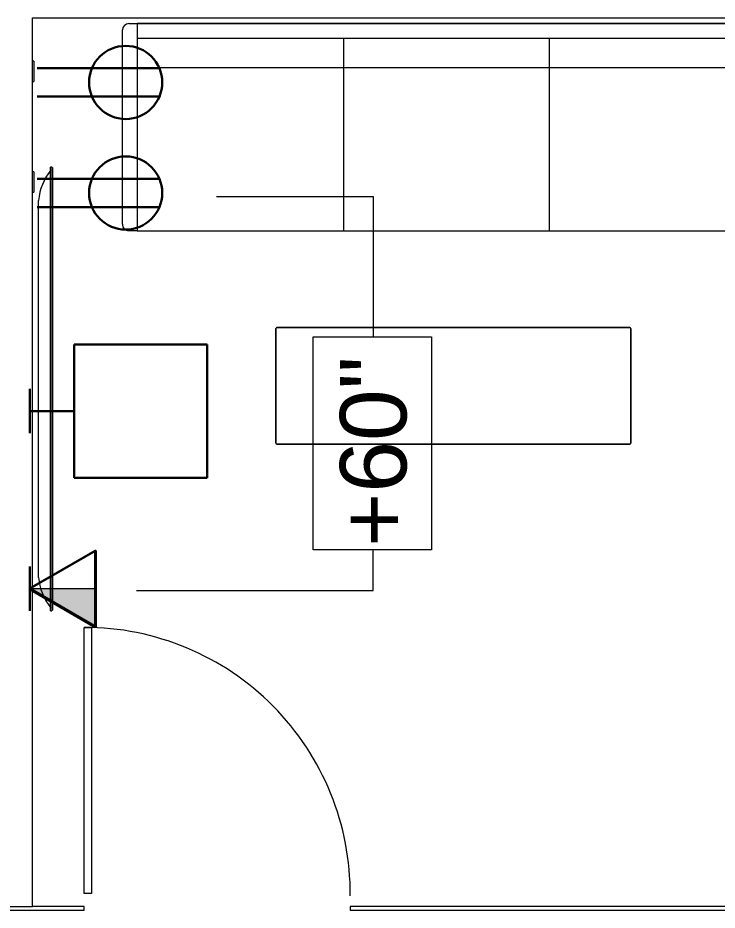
# Model space of a CAD drawing. Header units: inches. Extents: x 4757 to 6765, y 9919 to 10946.
# Drawn here: x 6111.1 to 6205.7, y 10503.8 to 10624.5 of the extents above; entities that cross this region are included whole.
import ezdxf

# ---------------------------------------------------------------- set-up
doc = ezdxf.new("R2010")
doc.units = ezdxf.units.IN
doc.header["$MEASUREMENT"] = 0
for name, color, linetype, lineweight in [('A-ANNO-NOTE', 7, 'Continuous', 9), ('A-DOOR', 31, 'Continuous', 13), ('A-WALL', 113, 'Continuous', 13), ('E-ELEC-FIXT', 91, 'Continuous', 9), ('G-ANNO-TEXT', 231, 'Continuous', 9), ('I-FURN', 30, 'Continuous', 9), ('I-WALL', 2, 'Continuous', 9), ('Q-SPCQ', 91, 'Continuous', 9)]:
    doc.layers.add(name, color=color, linetype=linetype, lineweight=lineweight)
doc.styles.add('Swis721 Lt BT_1', font='swissl.ttf', dxfattribs={"height": 9})

# ---------------------------------------------------------------- blocks, each defined once
blk = doc.blocks.new('Door - Glass Single - Patch - Short Handle-7125740-Level XX  POWER _ SIGNAL')
at = {"layer": 'A-DOOR', "lineweight": 20}
for p, q in [((17, -2), (18, -2)), ((17, -38), (17, -2)), ((18, -2), (18, -38)), ((18, -38), (17, -38))]:
    blk.add_line(p, q, dxfattribs=at)
at = {"layer": 'A-DOOR', "lineweight": 9}
blk.add_arc((18, -2), 36, 179.5, 270, dxfattribs=at)
blk = doc.blocks.new('HermanMiller_Collection_Tuxedo_Sofa - Arms Quilted-7925960-Level XX  POWER _ SIGNAL')
at = {"layer": 'I-FURN'}
for p, q in [((-43.15, 14.01), (-42.01, 14.01)), ((42.01, 14.01), (-42.01, 14.01)), ((-42.01, 14.01), (-42.01, -14.01)), ((-42.01, -14.01), (-42.01, 14.01)), ((-13.77, 14.01), (-13.77, -12.01)), ((14.08, 14.01), (14.08, -12.01)), ((42.01, 14.01), (43.15, 14.01)), ((42.01, -14.01), (42.01, 14.01)), ((42.01, -14.01), (42.01, 14.01)), ((-44.01, -13.14), (-44.01, 13.14)), ((44.01, 13.14), (44.01, -13.14)), ((42.01, -8.06), (-42.01, -8.06)), ((42.01, -12.01), (-42.01, -12.01)), ((-42.01, -14.01), (-43.15, -14.01)), ((42.01, -14.01), (-42.01, -14.01)), ((-42.01, -14.01), (42.01, -14.01)), ((43.15, -14.01), (42.01, -14.01))]:
    blk.add_line(p, q, dxfattribs=at)
for centre, start, end in [((-43.15, 13.14), 90, 180), ((43.15, 13.14), 360, 90), ((-43.15, -13.14), 180, 270), ((43.15, -13.14), 270, 360)]:
    blk.add_arc(centre, 0.865, start, end, dxfattribs=at)
blk = doc.blocks.new('DAVIS-Span-Table - Type_Catalog_Family-8140045-Level XX  POWER _ SIGNAL')
at = {"layer": 'I-FURN'}
for p, q in [((-24, 7.75), (-24, -7.75)), ((-24, -7.75), (-24, 7.75)), ((23.88, 7.87), (-23.88, 7.87)), ((-23.88, 7.87), (23.88, 7.87)), ((24, 7.75), (24, -7.76)), ((24, -7.75), (24, 7.75)), ((23.88, -7.88), (-23.88, -7.88)), ((-23.88, -7.88), (23.88, -7.88))]:
    blk.add_line(p, q, dxfattribs=at)
for centre, radius, start, end in [((-23.88, 7.75), 0.122, 90, 180), ((-23.88, 7.75), 0.123, 90, 180), ((23.88, 7.75), 0.121, 0, 90), ((23.88, 7.75), 0.123, 0, 90), ((-23.88, -7.75), 0.123, 180, 270), ((-23.88, -7.75), 0.121, 180, 270), ((23.88, -7.75), 0.121, 270, 0), ((23.88, -7.76), 0.117, 270, 0)]:
    blk.add_arc(centre, radius, start, end, dxfattribs=at)
blk = doc.blocks.new('A-Flat_Screen_TV - OLED 65B6P 65_-4747238-Level XX  POWER _ SIGNAL')
at = {"layer": 'Q-SPCQ'}
for p, q in [((-25.5, 1.81), (25.5, 1.81)), ((-30, 0.19), (30, 0.19)), ((-30, 0.19), (-30, 0)), ((30, 0), (-30, 0)), ((-29.94, 0), (-29.94, -0.06)), ((29.94, -0.06), (29.94, 0)), ((30, 0), (30, 0.19)), ((29.94, -0.06), (-29.94, -0.06))]:
    blk.add_line(p, q, dxfattribs=at)
for centre, start, end in [((-24.9, -5.58), 94.6372, 128.9656), ((24.9, -5.58), 51.0344, 85.3628)]:
    blk.add_arc(centre, 7.41, start, end, dxfattribs=at)
blk = doc.blocks.new('PS - Power Device _Wall Base_ - Duplex-4862727-Level XX  POWER _ SIGNAL')
at = {"layer": 'E-ELEC-FIXT'}
for p, q in [((6513.48, 10272.41), (6513.48, 10275.16)), ((6513.67, 10275.16), (6513.48, 10275.16)), ((6513.48, 10272.41), (6513.67, 10272.41))]:
    blk.add_line(p, q, dxfattribs=at)

msp = doc.modelspace()

# ---------------------------------------------------------------- hatches: boundary and pattern name
at = {"layer": 'A-ANNO-NOTE'}
msp.add_hatch(color=256, dxfattribs=at).paths.add_polyline_path([(6121.52, 10542.09), (6121.52, 10547.25), (6112.59, 10547.25)], flags=0)

# ---------------------------------------------------------------- linework, layer by layer
at = {"layer": 'A-ANNO-NOTE', "lineweight": 30}
for p, q in [((6113.67, 10617.66), (6130.2, 10617.66)), ((6113.67, 10617.66), (6130.2, 10617.66)), ((6113.67, 10613.83), (6130.2, 10613.83)), ((6113.67, 10602.71), (6130.2, 10602.71)), ((6113.67, 10602.71), (6130.2, 10602.71)), ((6113.67, 10598.88), (6130.2, 10598.88)), ((6118.66, 10580.29), (6118.66, 10562.29)), ((6136.66, 10580.29), (6118.66, 10580.29)), ((6136.66, 10562.29), (6136.66, 10580.29)), ((6112.66, 10568.29), (6112.66, 10574.29)), ((6112.66, 10571.29), (6118.66, 10571.29)), ((6118.66, 10562.29), (6136.66, 10562.29)), ((6112.59, 10547.25), (6121.52, 10552.41)), ((6112.66, 10547.29), (6121.59, 10552.45)), ((6121.52, 10552.41), (6121.52, 10542.09)), ((6121.59, 10552.45), (6121.59, 10542.13)), ((6112.66, 10544.29), (6112.66, 10550.29)), ((6112.59, 10547.25), (6121.52, 10542.09)), ((6112.66, 10547.29), (6121.59, 10542.13))]:
    msp.add_line(p, q, dxfattribs=at)
at = {"layer": 'A-ANNO-NOTE'}
for p, q in [((6112.59, 10547.25), (6121.52, 10542.09)), ((6121.52, 10547.25), (6112.59, 10547.25)), ((6121.52, 10542.09), (6121.52, 10547.25))]:
    msp.add_line(p, q, dxfattribs=at)
at = {"layer": 'A-ANNO-NOTE', "lineweight": 30}
for centre in [(6125.64, 10615.75), (6125.64, 10600.8)]:
    msp.add_circle(centre, 4.95, dxfattribs=at)
at = {"layer": 'A-WALL'}
msp.add_line((6109.52, 10504.29), (6113.02, 10504.29), dxfattribs=at)
at = {"layer": 'G-ANNO-TEXT', "color": 250, "lineweight": 13}
for p, q in [((6137.95, 10600.33), (6159.14, 10600.33)), ((6159.14, 10600.33), (6159.14, 10581.33)), ((6159.14, 10547.04), (6159.14, 10552.55)), ((6127.1, 10547.04), (6159.14, 10547.04))]:
    msp.add_line(p, q, dxfattribs=at)
at = {"layer": 'G-ANNO-TEXT', "color": 250, "lineweight": 13, "flags": 128}
msp.add_lwpolyline([(6151.01, 10552.55), (6151.01, 10581.33), (6167.03, 10581.33), (6167.03, 10552.55)], close=True, dxfattribs=at)
at = {"layer": 'I-WALL', "lineweight": 13}
for p, q in [((6113.02, 10624.49), (6223.45, 10624.49)), ((6113.02, 10504.29), (6113.02, 10624.49)), ((6105.27, 10503.79), (6120.03, 10503.79)), ((6120.03, 10504.29), (6113.02, 10504.29)), ((6120.03, 10503.79), (6120.03, 10504.29)), ((6245.48, 10504.29), (6156.03, 10504.29)), ((6156.03, 10504.29), (6156.03, 10503.79)), ((6156.03, 10503.79), (6425.48, 10503.79))]:
    msp.add_line(p, q, dxfattribs=at)

# ---------------------------------------------------------------- block references
at = {"layer": 'A-DOOR', "rotation": 180}
msp.add_blockref('Door - Glass Single - Patch - Short Handle-7125740-Level XX  POWER _ SIGNAL', (6138.03, 10504.04), dxfattribs=at)
at = {"layer": 'E-ELEC-FIXT', "rotation": 180}
for p in [(12626.69, 20891.03), (12626.69, 20876.08)]:
    msp.add_blockref('PS - Power Device _Wall Base_ - Duplex-4862727-Level XX  POWER _ SIGNAL', p, dxfattribs=at)
at = {"layer": 'I-FURN', "rotation": 180}
for name, p in [('HermanMiller_Collection_Tuxedo_Sofa - Arms Quilted-7925960-Level XX  POWER _ SIGNAL', (6169.23, 10609.71)), ('DAVIS-Span-Table - Type_Catalog_Family-8140045-Level XX  POWER _ SIGNAL', (6169.98, 10574.71))]:
    msp.add_blockref(name, p, dxfattribs=at)
at = {"layer": 'Q-SPCQ', "rotation": 90.00000000000375}
msp.add_blockref('A-Flat_Screen_TV - OLED 65B6P 65_-4747238-Level XX  POWER _ SIGNAL', (6115.67, 10574.29), dxfattribs=at)

# ---------------------------------------------------------------- texts
at = {"layer": 'G-ANNO-TEXT', "color": 7, "lineweight": 13, "insert": (6154.64, 10552.92), "char_height": 9, "width": 33.33, "attachment_point": 1, "rotation": 90, "style": 'Swis721 Lt BT_1'}
msp.add_mtext('+60"', dxfattribs=at)

doc.saveas('drawing.dxf')
